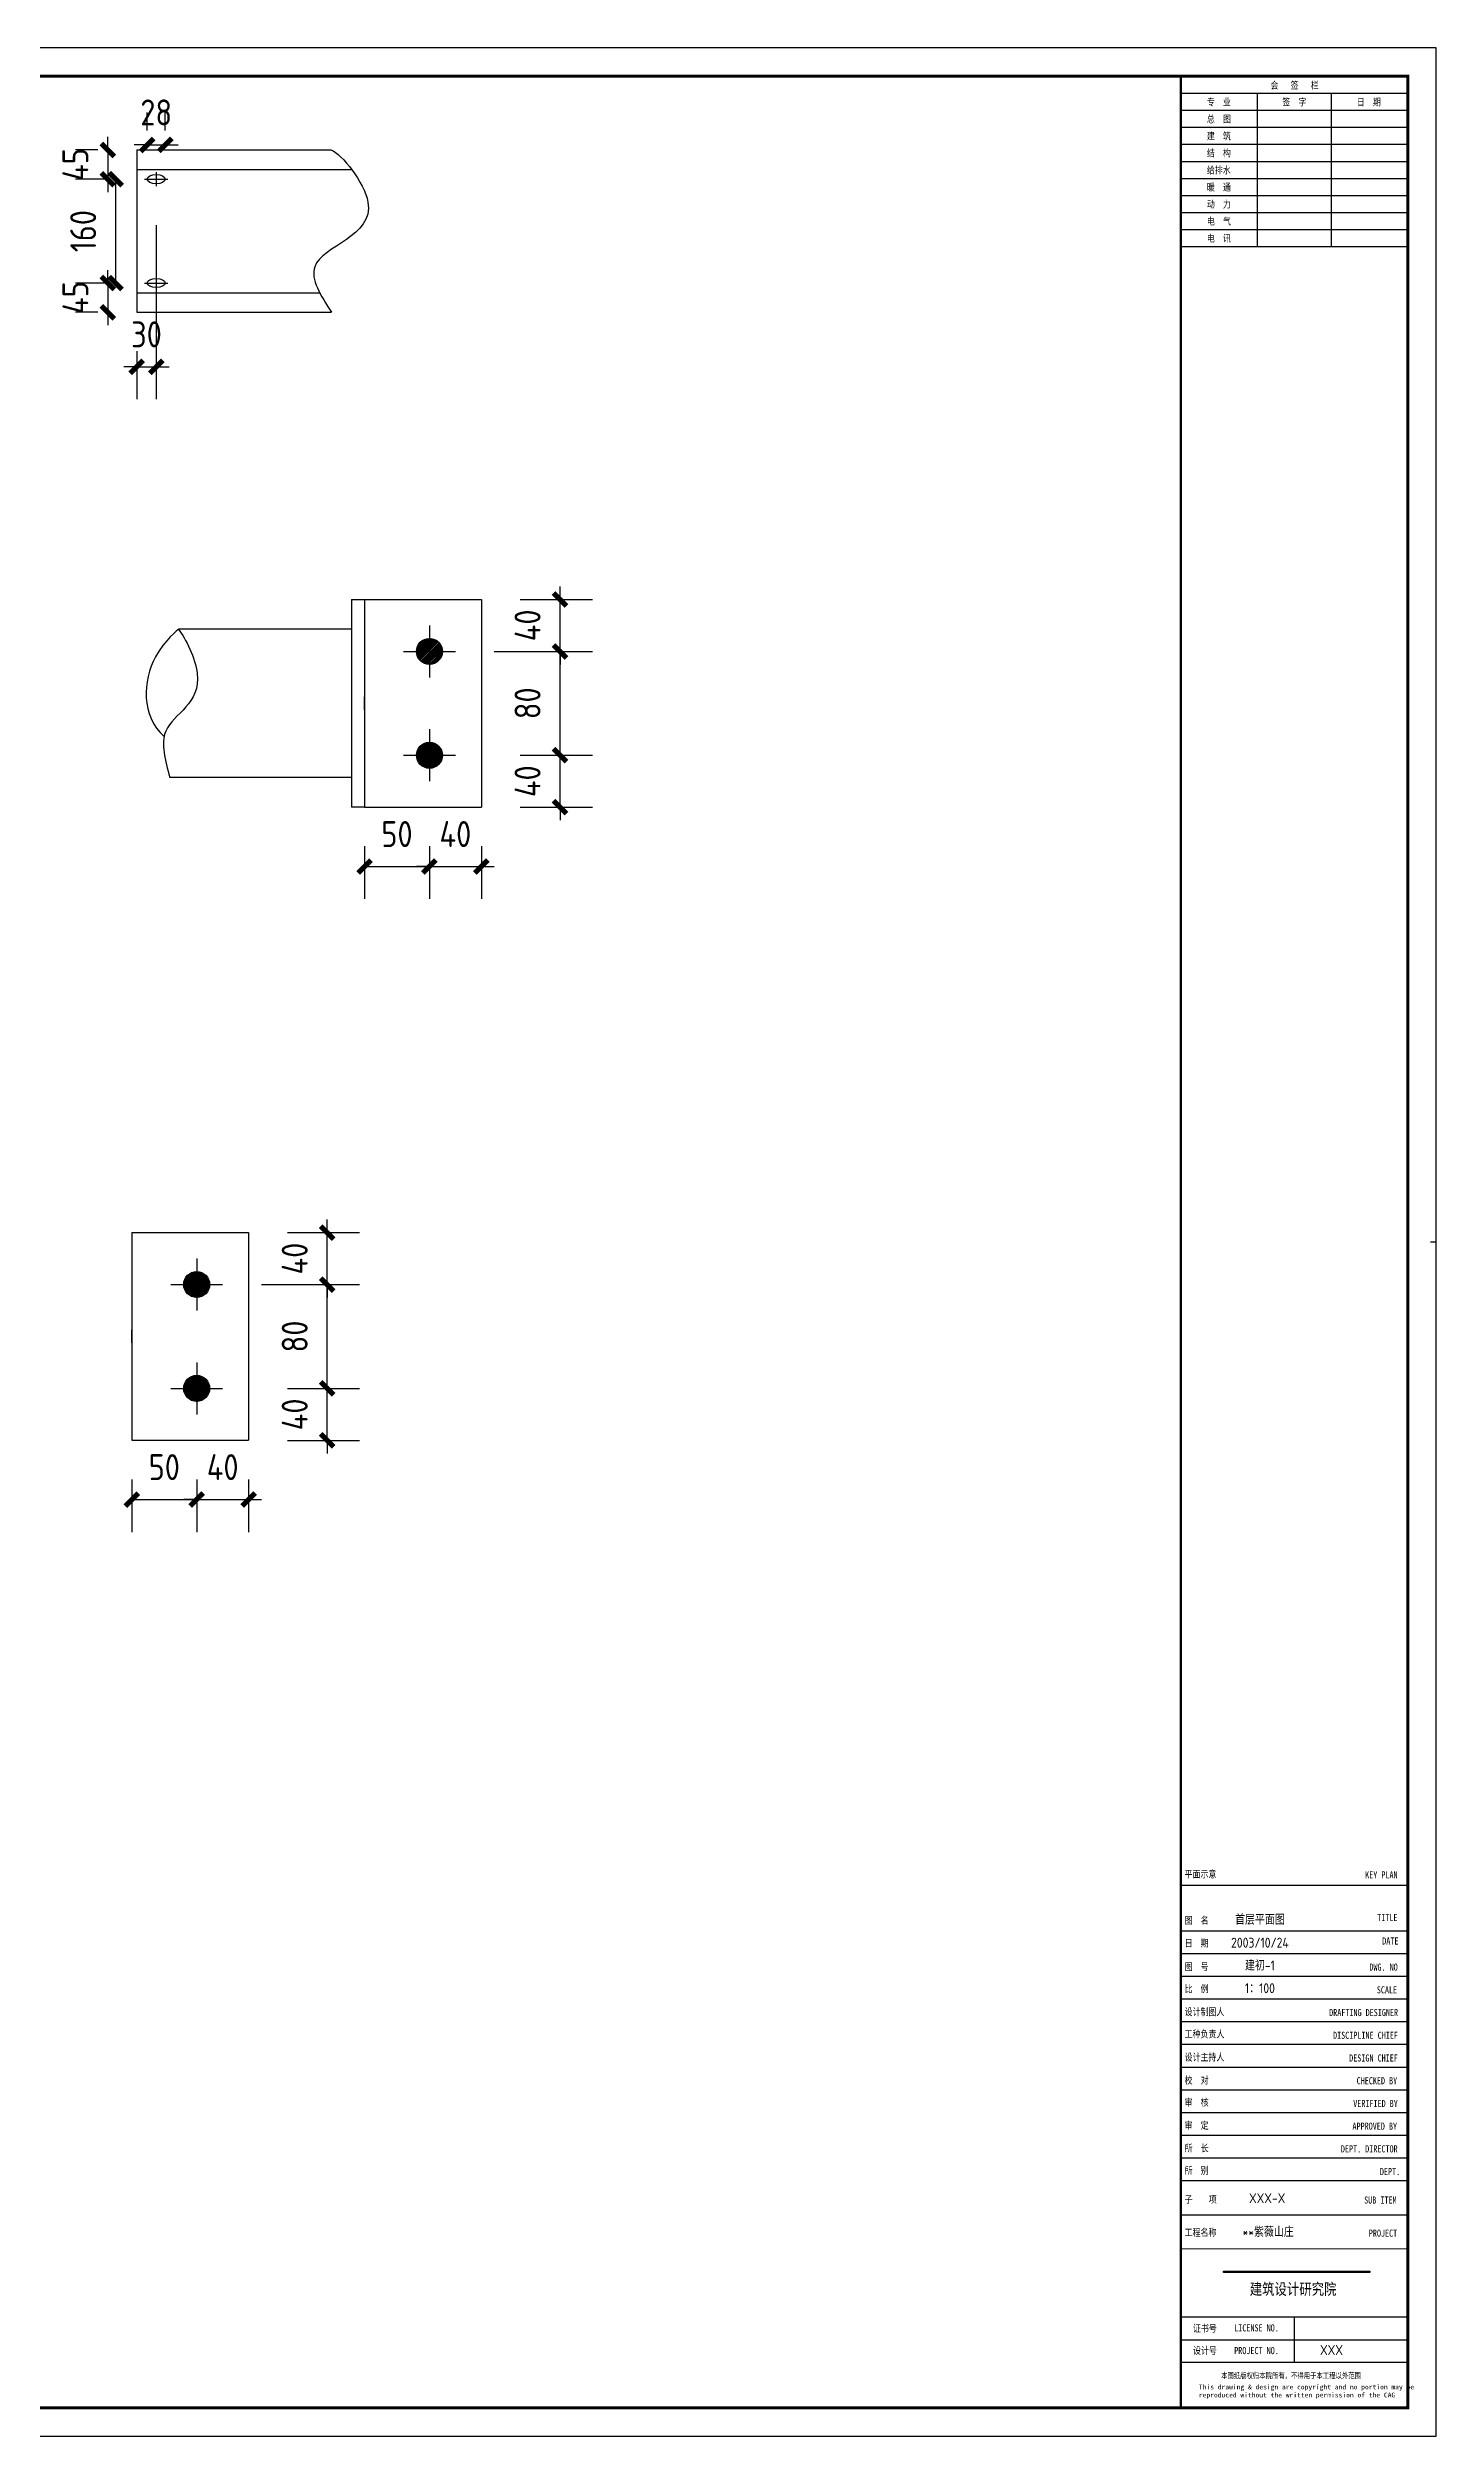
# Model space of a CAD drawing. Extents: x -9001 to 151288, y 75886 to 362543.
# Drawn here: x 36849 to 47547, y 159458 to 177851 of the extents above; entities that cross this region are included whole.
import ezdxf
from ezdxf.enums import TextEntityAlignment as Align

# ---------------------------------------------------------------- set-up
doc = ezdxf.new("R2010")
doc.units = 0
doc.header["$LTSCALE"] = 1000
doc.header["$MEASUREMENT"] = 0
doc.layers.add('PUB_TITLE', color=4, linetype='Continuous')
doc.styles.get("Standard").update_dxf_attribs({"font": 'gbenor.shx', "bigfont": 'gbcbig.shx'})
doc.styles.add('图框', font='')
doc.styles.get('图框').set_extended_font_data('SimSun')
doc.dimstyles.get("Standard").update_dxf_attribs({"dimscale": 100, "dimtxt": 1, "dimasz": 1, "dimexe": 2.5, "dimexo": 3, "dimgap": 1.5, "dimtad": 1, "dimdec": 0, "dimzin": 0, "dimdsep": 46, "dimtxsty": 'Standard', "dimblk": 'ARCHTICK', "dimcen": 0.09, "dimadec": 0, "dimazin": 0, "dimtfac": 1, "dimtdec": 0, "dimtix": 1, "dimtmove": 2, "dimatfit": 3, "dimfxl": 1, "dimtolj": 1, "dimtzin": 0, "dimarcsym": 0})

# ---------------------------------------------------------------- blocks, each defined once
blk = doc.blocks.new('$titleblk$00000167')
blk.add_hatch(color=256).paths.add_polyline_path([(-74.91, 58.12), (-74.91, 57.66), (-23.44, 57.66), (-23.44, 58.12)])
for p, q in [((-90, 825), (-10, 825)), ((-63, 771), (-63, 825)), ((-37, 825), (-37, 771)), ((-90, 819), (-10, 819)), ((-90, 813), (-10, 813)), ((-90, 807), (-10, 807)), ((-90, 801), (-10, 801)), ((-90, 795), (-10, 795)), ((-90, 789), (-10, 789)), ((-90, 783), (-10, 783)), ((-90, 777), (-10, 777)), ((-90, 771), (-10, 771)), ((0, 420.5), (-2, 420.5)), ((-90, 194), (-10, 194)), ((-90, 194), (-10, 194)), ((-90, 178), (-10, 178)), ((-90, 170), (-10, 170)), ((-90, 162), (-10, 162)), ((-90, 154), (-10, 154)), ((-90, 146), (-10, 146)), ((-90, 138), (-10, 138)), ((-90, 130), (-10, 130)), ((-90, 122), (-10, 122)), ((-90, 114), (-10, 114)), ((-90, 106), (-10, 106)), ((-90, 98), (-10, 98)), ((-90, 90), (-10, 90)), ((-90, 78), (-10, 78)), ((-90, 34), (-10, 34)), ((-50, 42), (-50, 26))]:
    blk.add_line(p, q)
for points in [[(-1189, 0), (0, 0), (0, 841), (-1189, 841)], [(-74.91, 58.12), (-23.44, 58.12), (-23.44, 57.66), (-74.91, 57.66)]]:
    blk.add_lwpolyline(points, close=True)
at = {"const_width": 1}
blk.add_lwpolyline([(-1164, 10), (-10, 10), (-10, 831), (-1164, 831)], close=True, dxfattribs=at)
for points, const_width in [([(-90, 831), (-90, 10)], 0.8), ([(-90, 831), (-90, 766.99)], 0.8), ([(-10, 766.99), (-10, 831), (-90, 831)], 0.8), ([(-90, 10), (-10, 10), (-10, 199.96)], 0.8), ([(-90, 66), (-10, 66)], 0.4), ([(-90, 42), (-10, 42)], 0.4), ([(-90, 26), (-10, 26)], 0.4)]:
    blk.add_lwpolyline(points, dxfattribs=dict(const_width=const_width))
at = {"style": '图框', "width": 0.8}
for s, height, p in [('会   签   栏', 2.5, (-58.39, 826.53)), ('总  图', 2.5, (-80.81, 814.66)), ('专  业', 2.5, (-80.81, 820.66)), ('签  字', 2.5, (-54.22, 820.66)), ('日  期', 2.5, (-28, 820.66)), ('建  筑', 2.5, (-80.81, 808.66)), ('结  构', 2.5, (-80.81, 802.66)), ('给排水', 2.5, (-80.81, 796.66)), ('暖  通', 2.5, (-80.81, 790.66)), ('动  力', 2.5, (-80.81, 784.66)), ('电  气', 2.5, (-80.81, 778.66)), ('电  讯', 2.5, (-80.81, 772.66)), ('平面示意', 2.5, (-88.65, 196.71)), ('KEY PLAN', 2.5, (-25.05, 196.43)), ('图  名', 2.5, (-88.65, 180.41)), ('TITLE', 2.5, (-20.79, 181.37)), ('日  期', 2.5, (-88.65, 172.37)), ('DATE', 2.5, (-19.03, 173.13)), ('图  号', 2.5, (-88.65, 164.07)), ('DWG. NO', 2.5, (-23.56, 163.93)), ('比  例', 2.5, (-88.65, 156.29)), ('SCALE', 2.5, (-20.94, 155.93)), ('设计制图人', 2.5, (-88.65, 148.18)), ('工种负责人', 2.5, (-88.65, 140.37)), ('DRAFTING DESIGNER', 2.5, (-37.74, 147.93)), ('设计主持人', 2.5, (-88.65, 132.21)), ('DISCIPLINE CHIEF', 2.5, (-36.36, 139.93)), ('校  对', 2.5, (-88.65, 124.09)), ('DESIGN CHIEF', 2.5, (-30.68, 131.93)), ('CHECKED BY', 2.5, (-28.05, 123.93)), ('审  核', 2.5, (-88.65, 116.31)), ('VERIFIED BY', 2.5, (-29.25, 115.93)), ('审  定', 2.5, (-88.65, 108.21)), ('APPROVED BY', 2.5, (-29.52, 107.93)), ('所  长', 2.5, (-88.65, 100.2)), ('DEPT. DIRECTOR', 2.5, (-33.6, 99.93)), ('所  别', 2.5, (-88.65, 92.35)), ('DEPT.', 2.5, (-19.86, 91.93)), ('子    项', 2.5, (-88.65, 82.15)), ('SUB ITEM', 2.5, (-25.4, 81.92)), ('工程名称', 2.5, (-88.65, 70.5)), ('PROJECT', 2.5, (-23.76, 70.26)), ('建筑设计研究院', 4, (-65.71, 49.84)), ('证书号', 2.5, (-85.69, 36.75)), ('LICENSE NO.', 2.5, (-71.18, 36.9)), ('设计号', 2.5, (-85.69, 28.92)), ('PROJECT NO.', 2.5, (-71.18, 28.9)), ('本图纸版权归本院所有，不得用于本工程以外范围', 2, (-75.8, 20.34))]:
    blk.add_text(s, height=height, dxfattribs=at).set_placement(p)
at = {"insert": (-83.62, 18.2), "char_height": 1.7, "width": 72.25, "attachment_point": 1, "style": '图框'}
blk.add_mtext('This drawing & design are copyright and no portion may be reproduced without the written permission of the CAG', dxfattribs=at)
at = {"flags": 4}
for tag, p in [('(扩展图名)', (-62.12, 184.1)), ('图名', (-62.12, 180.13)), ('日期', (-62.12, 172.03)), ('图号', (-62.12, 163.99)), ('比例', (-62.12, 156)), ('子项', (-59.56, 82.07)), ('工程名称', (-59.24, 70.19)), ('设计号', (-36.91, 28.62))]:
    blk.add_attdef(tag, text='', height=3.5, dxfattribs=at).set_placement(p, align=Align.CENTER)
for tag, p in [('设计人', (-64.84, 148.13)), ('负责人', (-64.71, 140.27)), ('主持人', (-64.73, 132.26)), ('校对人', (-64.28, 124.4)), ('审核人', (-63.96, 116.15)), ('审定人', (-64.16, 107.95)), ('所长', (-64.16, 99.76))]:
    blk.add_attdef(tag, p, '', height=3.5)
blk = doc.blocks.new('_ArchTick')
at = {"color": 0, "linetype": 'ByBlock', "const_width": 0.4}
blk.add_lwpolyline([(-0.5, -0.5), (0.5, 0.5)], dxfattribs=at)
blk = doc.blocks.new('*D407')
at = {"color": 0, "lineweight": -2}
for p, q in [((39290, 171703), (39290, 171296)), ((39790, 171703), (39790, 171296)), ((39290, 171546), (39790, 171546))]:
    blk.add_line(p, q, dxfattribs=at)
at = {"layer": 'Defpoints', "color": 0}
for p in [(39290, 172003), (39790, 172003), (39790, 171546)]:
    blk.add_point(p, dxfattribs=at)
at = {"color": 0, "lineweight": -2, "xscale": 100, "yscale": 100, "zscale": 100, "rotation": 180}
blk.add_blockref('_ArchTick', (39290, 171546), dxfattribs=at)
at = {"color": 0, "lineweight": -2, "xscale": 100, "yscale": 100, "zscale": 100}
blk.add_blockref('_ArchTick', (39790, 171546), dxfattribs=at)
at = {"color": 0, "insert": (39540, 171796), "char_height": 200, "attachment_point": 5}
blk.add_mtext('\\A1;50', dxfattribs=at)
blk = doc.blocks.new('*D408')
at = {"color": 0, "lineweight": -2}
for p, q in [((39790, 171703), (39790, 171296)), ((40190, 171703), (40190, 171296)), ((39790, 171546), (39690, 171546)), ((39790, 171546), (40190, 171546)), ((40190, 171546), (40290, 171546))]:
    blk.add_line(p, q, dxfattribs=at)
at = {"layer": 'Defpoints', "color": 0}
for p in [(39790, 172003), (40190, 172003), (40190, 171546)]:
    blk.add_point(p, dxfattribs=at)
at = {"color": 0, "lineweight": -2, "xscale": 100, "yscale": 100, "zscale": 100}
blk.add_blockref('_ArchTick', (39790, 171546), dxfattribs=at)
at = {"color": 0, "lineweight": -2, "xscale": 100, "yscale": 100, "zscale": 100, "rotation": 180}
blk.add_blockref('_ArchTick', (40190, 171546), dxfattribs=at)
at = {"color": 0, "insert": (39990, 171796), "char_height": 200, "attachment_point": 5}
blk.add_mtext('\\A1;40', dxfattribs=at)
blk = doc.blocks.new('*D409')
at = {"color": 0, "lineweight": -2}
for p, q in [((40490, 172403), (41046, 172403)), ((40796, 172403), (40796, 172503)), ((40796, 172003), (40796, 172403)), ((40490, 172003), (41046, 172003)), ((40796, 172003), (40796, 171903))]:
    blk.add_line(p, q, dxfattribs=at)
at = {"layer": 'Defpoints', "color": 0}
for p in [(40190, 172403), (40796, 172403), (40190, 172003)]:
    blk.add_point(p, dxfattribs=at)
at = {"color": 0, "lineweight": -2, "xscale": 100, "yscale": 100, "zscale": 100}
for p, rotation in [((40796, 172403), 270), ((40796, 172003), 90)]:
    blk.add_blockref('_ArchTick', p, dxfattribs=dict(at, rotation=rotation))
at = {"color": 0, "insert": (40546, 172203), "char_height": 200, "attachment_point": 5, "rotation": 90}
blk.add_mtext('\\A1;40', dxfattribs=at)
blk = doc.blocks.new('*D410')
at = {"color": 0, "lineweight": -2}
for p, q in [((40290, 173203), (41046, 173203)), ((40796, 172403), (40796, 173203)), ((40490, 172403), (41046, 172403))]:
    blk.add_line(p, q, dxfattribs=at)
at = {"layer": 'Defpoints', "color": 0}
for p in [(39990, 173203), (40796, 173203), (40190, 172403)]:
    blk.add_point(p, dxfattribs=at)
at = {"color": 0, "lineweight": -2, "xscale": 100, "yscale": 100, "zscale": 100}
for p, rotation in [((40796, 173203), 90), ((40796, 172403), 270)]:
    blk.add_blockref('_ArchTick', p, dxfattribs=dict(at, rotation=rotation))
at = {"color": 0, "insert": (40546, 172803), "char_height": 200, "attachment_point": 5, "rotation": 90}
blk.add_mtext('\\A1;80', dxfattribs=at)
blk = doc.blocks.new('*D411')
at = {"color": 0, "lineweight": -2}
for p, q in [((40796, 173603), (40796, 173703)), ((40490, 173603), (41046, 173603)), ((40796, 173203), (40796, 173603)), ((40290, 173203), (41046, 173203)), ((40796, 173203), (40796, 173103))]:
    blk.add_line(p, q, dxfattribs=at)
at = {"layer": 'Defpoints', "color": 0}
for p in [(40190, 173603), (40796, 173603), (39990, 173203)]:
    blk.add_point(p, dxfattribs=at)
at = {"color": 0, "lineweight": -2, "xscale": 100, "yscale": 100, "zscale": 100}
for p, rotation in [((40796, 173603), 270), ((40796, 173203), 90)]:
    blk.add_blockref('_ArchTick', p, dxfattribs=dict(at, rotation=rotation))
at = {"color": 0, "insert": (40546, 173403), "char_height": 200, "attachment_point": 5, "rotation": 90}
blk.add_mtext('\\A1;40', dxfattribs=at)
blk = doc.blocks.new('*D413')
at = {"color": 0, "lineweight": -2}
for p, q in [((37312, 177064), (37312, 177164)), ((37235, 177064), (37062, 177064)), ((37312, 177064), (37312, 176839)), ((37295, 176839), (37062, 176839)), ((37312, 176839), (37312, 176739))]:
    blk.add_line(p, q, dxfattribs=at)
at = {"layer": 'Defpoints', "color": 0}
for p in [(37535, 177064), (37312, 176839), (37595, 176839)]:
    blk.add_point(p, dxfattribs=at)
at = {"color": 0, "lineweight": -2, "xscale": 100, "yscale": 100, "zscale": 100}
for p, rotation in [((37312, 177064), 270), ((37312, 176839), 90)]:
    blk.add_blockref('_ArchTick', p, dxfattribs=dict(at, rotation=rotation))
at = {"color": 0, "insert": (37062, 176952), "char_height": 200, "attachment_point": 5, "rotation": 90}
blk.add_mtext('\\A1;45', dxfattribs=at)
blk = doc.blocks.new('*D414')
at = {"color": 0, "lineweight": -2}
for p, q in [((37295, 176839), (37122, 176839)), ((37372, 176839), (37372, 176039)), ((37295, 176039), (37122, 176039))]:
    blk.add_line(p, q, dxfattribs=at)
at = {"layer": 'Defpoints', "color": 0}
for p in [(37595, 176839), (37372, 176039), (37595, 176039)]:
    blk.add_point(p, dxfattribs=at)
at = {"color": 0, "lineweight": -2, "xscale": 100, "yscale": 100, "zscale": 100}
for p, rotation in [((37372, 176839), 90), ((37372, 176039), 270)]:
    blk.add_blockref('_ArchTick', p, dxfattribs=dict(at, rotation=rotation))
at = {"color": 0, "insert": (37122, 176439), "char_height": 200, "attachment_point": 5, "rotation": 90}
blk.add_mtext('\\A1;160', dxfattribs=at)
blk = doc.blocks.new('*D415')
at = {"color": 0, "lineweight": -2}
for p, q in [((37295, 176039), (37062, 176039)), ((37312, 176039), (37312, 176139)), ((37312, 176039), (37312, 175814)), ((37235, 175814), (37062, 175814)), ((37312, 175814), (37312, 175714))]:
    blk.add_line(p, q, dxfattribs=at)
at = {"layer": 'Defpoints', "color": 0}
for p in [(37595, 176039), (37312, 175814), (37535, 175814)]:
    blk.add_point(p, dxfattribs=at)
at = {"color": 0, "lineweight": -2, "xscale": 100, "yscale": 100, "zscale": 100}
for p, rotation in [((37312, 176039), 270), ((37312, 175814), 90)]:
    blk.add_blockref('_ArchTick', p, dxfattribs=dict(at, rotation=rotation))
at = {"color": 0, "insert": (37062, 175927), "char_height": 200, "attachment_point": 5, "rotation": 90}
blk.add_mtext('\\A1;45', dxfattribs=at)
blk = doc.blocks.new('*D416')
at = {"color": 0, "lineweight": -2}
for p, q in [((37685, 176484), (37685, 175144)), ((37535, 175514), (37535, 175144)), ((37535, 175394), (37435, 175394)), ((37535, 175394), (37685, 175394)), ((37685, 175394), (37785, 175394))]:
    blk.add_line(p, q, dxfattribs=at)
at = {"layer": 'Defpoints', "color": 0}
for p in [(37685, 176784), (37535, 175814), (37685, 175394)]:
    blk.add_point(p, dxfattribs=at)
at = {"color": 0, "lineweight": -2, "xscale": 100, "yscale": 100, "zscale": 100}
blk.add_blockref('_ArchTick', (37535, 175394), dxfattribs=at)
at = {"color": 0, "lineweight": -2, "xscale": 100, "yscale": 100, "zscale": 100, "rotation": 180}
blk.add_blockref('_ArchTick', (37685, 175394), dxfattribs=at)
at = {"color": 0, "insert": (37610, 175644), "char_height": 200, "attachment_point": 5}
blk.add_mtext('\\A1;30', dxfattribs=at)
blk = doc.blocks.new('*D417')
at = {"color": 0, "lineweight": -2}
for p, q in [((37615, 177214), (37615, 177353)), ((37755, 177214), (37755, 177353)), ((37615, 177103), (37515, 177103)), ((37615, 177103), (37755, 177103)), ((37755, 177103), (37855, 177103))]:
    blk.add_line(p, q, dxfattribs=at)
at = {"layer": 'Defpoints', "color": 0}
for p in [(37755, 177103), (37615, 176914), (37755, 176914)]:
    blk.add_point(p, dxfattribs=at)
at = {"color": 0, "lineweight": -2, "xscale": 100, "yscale": 100, "zscale": 100}
blk.add_blockref('_ArchTick', (37615, 177103), dxfattribs=at)
at = {"color": 0, "lineweight": -2, "xscale": 100, "yscale": 100, "zscale": 100, "rotation": 180}
blk.add_blockref('_ArchTick', (37755, 177103), dxfattribs=at)
at = {"color": 0, "insert": (37685, 177353), "char_height": 200, "attachment_point": 5}
blk.add_mtext('\\A1;28', dxfattribs=at)
blk = doc.blocks.new('*D451')
at = {"color": 0, "lineweight": -2}
for p, q in [((37497, 166827), (37497, 166421)), ((37997, 166827), (37997, 166421)), ((37497, 166671), (37997, 166671))]:
    blk.add_line(p, q, dxfattribs=at)
at = {"layer": 'Defpoints', "color": 0}
for p in [(37497, 167127), (37997, 167127), (37997, 166671)]:
    blk.add_point(p, dxfattribs=at)
at = {"color": 0, "lineweight": -2, "xscale": 100, "yscale": 100, "zscale": 100, "rotation": 180}
blk.add_blockref('_ArchTick', (37497, 166671), dxfattribs=at)
at = {"color": 0, "lineweight": -2, "xscale": 100, "yscale": 100, "zscale": 100}
blk.add_blockref('_ArchTick', (37997, 166671), dxfattribs=at)
at = {"color": 0, "insert": (37747, 166921), "char_height": 200, "attachment_point": 5}
blk.add_mtext('\\A1;50', dxfattribs=at)
blk = doc.blocks.new('*D452')
at = {"color": 0, "lineweight": -2}
for p, q in [((37997, 166827), (37997, 166421)), ((38397, 166827), (38397, 166421)), ((37997, 166671), (37897, 166671)), ((37997, 166671), (38397, 166671)), ((38397, 166671), (38497, 166671))]:
    blk.add_line(p, q, dxfattribs=at)
at = {"layer": 'Defpoints', "color": 0}
for p in [(37997, 167127), (38397, 167127), (38397, 166671)]:
    blk.add_point(p, dxfattribs=at)
at = {"color": 0, "lineweight": -2, "xscale": 100, "yscale": 100, "zscale": 100}
blk.add_blockref('_ArchTick', (37997, 166671), dxfattribs=at)
at = {"color": 0, "lineweight": -2, "xscale": 100, "yscale": 100, "zscale": 100, "rotation": 180}
blk.add_blockref('_ArchTick', (38397, 166671), dxfattribs=at)
at = {"color": 0, "insert": (38197, 166921), "char_height": 200, "attachment_point": 5}
blk.add_mtext('\\A1;40', dxfattribs=at)
blk = doc.blocks.new('*D450')
at = {"color": 0, "lineweight": -2}
for p, q in [((39002, 167527), (39002, 167627)), ((38697, 167527), (39252, 167527)), ((39002, 167127), (39002, 167527)), ((38697, 167127), (39252, 167127)), ((39002, 167127), (39002, 167027))]:
    blk.add_line(p, q, dxfattribs=at)
at = {"layer": 'Defpoints', "color": 0}
for p in [(38397, 167527), (39002, 167527), (38397, 167127)]:
    blk.add_point(p, dxfattribs=at)
at = {"color": 0, "lineweight": -2, "xscale": 100, "yscale": 100, "zscale": 100}
for p, rotation in [((39002, 167527), 270), ((39002, 167127), 90)]:
    blk.add_blockref('_ArchTick', p, dxfattribs=dict(at, rotation=rotation))
at = {"color": 0, "insert": (38752, 167327), "char_height": 200, "attachment_point": 5, "rotation": 90}
blk.add_mtext('\\A1;40', dxfattribs=at)
blk = doc.blocks.new('*D453')
at = {"color": 0, "lineweight": -2}
for p, q in [((38497, 168327), (39252, 168327)), ((39002, 167527), (39002, 168327)), ((38697, 167527), (39252, 167527))]:
    blk.add_line(p, q, dxfattribs=at)
at = {"layer": 'Defpoints', "color": 0}
for p in [(38197, 168327), (39002, 168327), (38397, 167527)]:
    blk.add_point(p, dxfattribs=at)
at = {"color": 0, "lineweight": -2, "xscale": 100, "yscale": 100, "zscale": 100}
for p, rotation in [((39002, 168327), 90), ((39002, 167527), 270)]:
    blk.add_blockref('_ArchTick', p, dxfattribs=dict(at, rotation=rotation))
at = {"color": 0, "insert": (38752, 167927), "char_height": 200, "attachment_point": 5, "rotation": 90}
blk.add_mtext('\\A1;80', dxfattribs=at)
blk = doc.blocks.new('*D454')
at = {"color": 0, "lineweight": -2}
for p, q in [((38697, 168727), (39252, 168727)), ((39002, 168727), (39002, 168827)), ((39002, 168327), (39002, 168727)), ((38497, 168327), (39252, 168327)), ((39002, 168327), (39002, 168227))]:
    blk.add_line(p, q, dxfattribs=at)
at = {"layer": 'Defpoints', "color": 0}
for p in [(38397, 168727), (39002, 168727), (38197, 168327)]:
    blk.add_point(p, dxfattribs=at)
at = {"color": 0, "lineweight": -2, "xscale": 100, "yscale": 100, "zscale": 100}
for p, rotation in [((39002, 168727), 270), ((39002, 168327), 90)]:
    blk.add_blockref('_ArchTick', p, dxfattribs=dict(at, rotation=rotation))
at = {"color": 0, "insert": (38752, 168527), "char_height": 200, "attachment_point": 5, "rotation": 90}
blk.add_mtext('\\A1;40', dxfattribs=at)

msp = doc.modelspace()

# ---------------------------------------------------------------- hatches: boundary and pattern name
h = msp.add_hatch()
h.set_pattern_fill('ANSI31', color=256, scale=5, style=0)
h.set_pattern_definition([(45, (-2376.082, -21522.475), (-5.61266008, 5.61266008), [])])
h.paths.add_polyline_path([(39789.9, 173302.6, 0.4142136), (39689.9, 173202.6), (39789.9, 173202.6)])
h.paths.add_polyline_path([(39789.9, 173202.6), (39689.9, 173202.6, 0.4142136), (39789.9, 173102.6)])
h.paths.add_polyline_path([(39889.9, 173202.6), (39789.9, 173202.6), (39789.9, 173102.6, 0.4142136)])
h.paths.add_polyline_path([(39789.9, 173302.6), (39789.9, 173202.6), (39889.9, 173202.6, 0.4142136)])
h.paths.add_polyline_path([(39789.9, 172502.6, 0.4142136), (39689.9, 172402.6), (39789.9, 172402.6)])
h.paths.add_polyline_path([(39789.9, 172402.6), (39689.9, 172402.6, 0.4142136), (39789.9, 172302.6)])
h.paths.add_polyline_path([(39889.9, 172402.6), (39789.9, 172402.6), (39789.9, 172302.6, 0.4142136)])
h.paths.add_polyline_path([(39789.9, 172502.6), (39789.9, 172402.6), (39889.9, 172402.6, 0.4142136)])
h = msp.add_hatch()
h.set_pattern_fill('ANSI31', color=256, scale=5, style=0)
h.set_pattern_definition([(45, (-4169.3186, -26397.6695), (-5.61266008, 5.61266008), [])])
h.paths.add_polyline_path([(37996.7, 168427.4, 0.4142136), (37896.7, 168327.4), (37996.7, 168327.4)])
h.paths.add_polyline_path([(37996.7, 168327.4), (37896.7, 168327.4, 0.4142136), (37996.7, 168227.4)])
h.paths.add_polyline_path([(38096.7, 168327.4), (37996.7, 168327.4), (37996.7, 168227.4, 0.4142136)])
h.paths.add_polyline_path([(37996.7, 168427.4), (37996.7, 168327.4), (38096.7, 168327.4, 0.4142136)])
h.paths.add_polyline_path([(37996.7, 167627.4, 0.4142136), (37896.7, 167527.4), (37996.7, 167527.4)])
h.paths.add_polyline_path([(37996.7, 167527.4), (37896.7, 167527.4, 0.4142136), (37996.7, 167427.4)])
h.paths.add_polyline_path([(38096.7, 167527.4), (37996.7, 167527.4), (37996.7, 167427.4, 0.4142136)])
h.paths.add_polyline_path([(37996.7, 167627.4), (37996.7, 167527.4), (38096.7, 167527.4, 0.4142136)])

# ---------------------------------------------------------------- linework, layer by layer
for p, q in [((37534.9, 177064.1), (37534.9, 175814.1)), ((37534.9, 177064.1), (39031.4, 177064.1)), ((37534.9, 176914.1), (39031.4, 176914.1)), ((37534.9, 176914.1), (37684.9, 176914.1)), ((37534.9, 176914.1), (39191.6, 176914.1)), ((37594.9, 176839.1), (37774.9, 176839.1)), ((37684.9, 176894.1), (37684.9, 176784.1)), ((37594.9, 176039.1), (37774.9, 176039.1)), ((37684.9, 176094.1), (37684.9, 175984.1)), ((37534.9, 175964.1), (38945.3, 175964.1)), ((37534.9, 175814.1), (39034.9, 175814.1)), ((39189.9, 173602.6), (39189.9, 172002.6)), ((39189.9, 173602.6), (39289.9, 173602.6)), ((39289.9, 173602.6), (39289.9, 172002.6)), ((39289.9, 173602.6), (40189.9, 173602.6)), ((40189.9, 173602.6), (40189.9, 172002.6)), ((39189.9, 173372.6), (37855.7, 173372.6)), ((39789.9, 173402.6), (39789.9, 173002.6)), ((39589.9, 173202.6), (39989.9, 173202.6)), ((39289.9, 172752.6), (39289.9, 172852.6)), ((40189.9, 172852.6), (40189.9, 172752.6)), ((39789.9, 172602.6), (39789.9, 172202.6)), ((39589.9, 172402.6), (39989.9, 172402.6)), ((39189.9, 172232.6), (37789.9, 172232.6)), ((39289.9, 172002.6), (39189.9, 172002.6)), ((39289.9, 172002.6), (40189.9, 172002.6)), ((37496.7, 168727.4), (37496.7, 167127.4)), ((37496.7, 168727.4), (38396.7, 168727.4)), ((38396.7, 168727.4), (38396.7, 167127.4)), ((37996.7, 168527.4), (37996.7, 168127.4)), ((37796.7, 168327.4), (38196.7, 168327.4)), ((37496.7, 167877.4), (37496.7, 167977.4)), ((38396.7, 167977.4), (38396.7, 167877.4)), ((37996.7, 167727.4), (37996.7, 167327.4)), ((37796.7, 167527.4), (38196.7, 167527.4)), ((37496.7, 167127.4), (38396.7, 167127.4))]:
    msp.add_line(p, q)
for centre in [(39789.9, 173202.6), (39789.9, 172402.6), (37996.7, 168327.4), (37996.7, 167527.4)]:
    msp.add_circle(centre, 100)
for centre in [(37684.9, 176839.1), (37684.9, 176039.1)]:
    msp.add_ellipse(centre, major_axis=(-70, 0), ratio=0.5)
for points, knots in [([(39031.4, 177064.1), (39116.1, 177033.1), (39591.5, 176431.9), (38731.8, 176290.6), (38953.5, 175942), (39034.9, 175814.1)], [24.5282197, 24.5282197, 24.5282197, 24.5282197, 97.9085944, 226.8585319, 301.6402633, 301.6402633, 301.6402633, 301.6402633]), ([(37855.7, 173372.6), (37855.7, 173372.6), (37591.7, 173162.8), (37565.2, 172707.5), (37746.7, 172548)], [0.952085, 0.952085, 0.952085, 0.952085, 40.9352853, 99.0907254, 99.0907254, 99.0907254, 99.0907254]), ([(37855.7, 173372.6), (37912.1, 173304.7), (38135.6, 172834.5), (37667.3, 172675.2), (37754, 172362.4), (37789.9, 172232.6)], [14.9611999, 14.9611999, 14.9611999, 14.9611999, 39.9884993, 90.4697239, 126.2825676, 126.2825676, 126.2825676, 126.2825676])]:
    msp.add_open_spline(points, degree=3, knots=knots)

# ---------------------------------------------------------------- block references
at = {"layer": 'PUB_TITLE', "xscale": 21.86999999999534, "yscale": 21.86999999999534, "zscale": 21.87}
msp.add_blockref('$titleblk$00000167', (47547.2, 159458.3), dxfattribs=at).add_auto_attribs({'比例': '1：100', '图号': '建初-1', '日期': '2003/10/24', '图名': '首层平面图', '子项': 'XXX-X', '工程名称': '**紫薇山庄', '设计号': 'XXX'})

# ---------------------------------------------------------------- dimensions: what is measured, and where the dimension line sits
for base, p1, p2, override, picture, middle in [((37754.9, 177102.8), (37614.9, 176914.1), (37754.9, 176914.1), {"dimtxt": 2, "dimlfac": 0.2}, '*D417', (37684.9, 177352.8)), ((37684.9, 175394), (37534.9, 175814.1), (37684.9, 176784.1), {"dimtxt": 2, "dimlfac": 0.2}, '*D416', (37609.9, 175644)), ((39789.9, 171546.5), (39289.9, 172002.6), (39789.9, 172002.6), {"dimtxt": 2, "dimlfac": 0.1}, '*D407', (39539.9, 171796.5)), ((40189.9, 171546.5), (39789.9, 172002.6), (40189.9, 172002.6), {"dimtxt": 2, "dimlfac": 0.1}, '*D408', (39989.9, 171796.5)), ((37996.7, 166671.3), (37496.7, 167127.4), (37996.7, 167127.4), {"dimtxt": 2, "dimlfac": 0.1}, '*D451', (37746.7, 166921.3)), ((38396.7, 166671.3), (37996.7, 167127.4), (38396.7, 167127.4), {"dimtxt": 2, "dimlfac": 0.1}, '*D452', (38196.7, 166921.3))]:
    dim = msp.add_linear_dim(base=base, p1=p1, p2=p2, dimstyle='Standard', override=override)
    dim.commit()
    dim.dimension.update_dxf_attribs({"geometry": picture, "text_midpoint": middle})
for base, p1, p2, override, picture, middle in [((37312, 176839.1), (37534.9, 177064.1), (37594.9, 176839.1), {"dimtxt": 2, "dimlfac": 0.2}, '*D413', (37062, 176951.6)), ((37372, 176039.1), (37594.9, 176839.1), (37594.9, 176039.1), {"dimtxt": 2, "dimlfac": 0.2}, '*D414', (37122, 176439.1)), ((37312, 175814.1), (37594.9, 176039.1), (37534.9, 175814.1), {"dimtxt": 2, "dimlfac": 0.2}, '*D415', (37062, 175926.6)), ((40795.7, 173602.6), (39989.9, 173202.6), (40189.9, 173602.6), {"dimtxt": 2, "dimlfac": 0.1}, '*D411', (40545.7, 173402.6)), ((40795.7, 173202.6), (40189.9, 172402.6), (39989.9, 173202.6), {"dimtxt": 2, "dimlfac": 0.1}, '*D410', (40545.7, 172802.6)), ((40795.7, 172402.6), (40189.9, 172002.6), (40189.9, 172402.6), {"dimtxt": 2, "dimlfac": 0.1}, '*D409', (40545.7, 172202.6)), ((39002.5, 168727.4), (38196.7, 168327.4), (38396.7, 168727.4), {"dimtxt": 2, "dimlfac": 0.1}, '*D454', (38752.5, 168527.4)), ((39002.5, 168327.4), (38396.7, 167527.4), (38196.7, 168327.4), {"dimtxt": 2, "dimlfac": 0.1}, '*D453', (38752.5, 167927.4)), ((39002.5, 167527.4), (38396.7, 167127.4), (38396.7, 167527.4), {"dimtxt": 2, "dimlfac": 0.1}, '*D450', (38752.5, 167327.4))]:
    dim = msp.add_linear_dim(base=base, p1=p1, p2=p2, angle=90, dimstyle='Standard', override=override)
    dim.commit()
    dim.dimension.update_dxf_attribs({"geometry": picture, "text_midpoint": middle})

doc.saveas('drawing.dxf')
